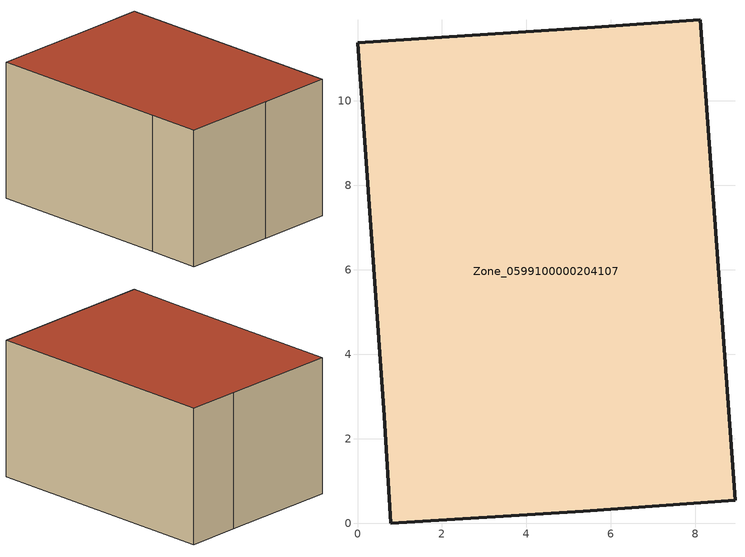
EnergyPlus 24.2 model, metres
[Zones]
Zone_0599100000204107
 floor ground (C_G): 0,11.38 5.62,11.74 8.11,11.92 8.94,0.55 5.35,0.29 0.79,0 0.63,2.53 z0
 wall outside (C_F): 0.79,0 5.35,0.29 8.94,0.55 8.11,11.92 5.62,11.74 0,11.38 0.63,2.53 0.79,0 z0:6.48
 roof outside (C_R): 5.62,11.74 0,11.38 0.63,2.53 0.79,0 5.35,0.29 8.94,0.55 8.11,11.92 z6.48
[BUILDING]
Pand.0599100000204107: North Axis=0; Terrain=City; Loads Convergence Tolerance Value=0.04; Temperature Convergence Tolerance Value=0.4; Solar Distribution=FullExterior; Maximum Number of Warmup Days=25; Minimum Number of Warmup Days=1
[Site:Location]
Rotterdam.The.Hague.AP_ZH_NLD Design_Conditions: Latitude=51.96; Longitude=4.45; Time Zone=1; Elevation=-4.5
[SITE:GROUNDTEMPERATURE:BUILDINGSURFACE]
18, 18, 18, 18, 18, 18, 18, 18, 18, 18, 18, 18
[MATERIAL] Thermal Absorptance=0.9; Solar Absorptance=0.7; Visible Absorptance=0.7
Name | Roughness | Thickness | Conductivity | Density | Specific Heat
G.TC.1975-1991 | MediumSmooth | 0.15 | 0.288461 | 540 | 1210
F.TC.1975-1991 | Rough | 0.3 | 0.230769 | 1920 | 840
R.TC.1975-1991 | MediumRough | 0.2 | 0.153846 | 1500 | 1000
[CONSTRUCTION]
C_G: G.TC.1975-1991
C_F: F.TC.1975-1991
C_R: R.TC.1975-1991
[ZONE]
Zone_0599100000204107: Type=1; Multiplier=1; Ceiling Height=Autocalculate; Volume=Autocalculate; Floor Area=autocalculate; Part of Total Floor Area=Yes
[ZONEINFILTRATION:DESIGNFLOWRATE]
Infil_Zone_0599100000204107: Zone or ZoneList or Space or SpaceList=Zone_0599100000204107; Schedule=AlwaysOn; Design Flow Rate Calculation Method=Flow/Area; Flow Rate per Floor Area=0.003; Constant Term Coefficient=1; Temperature Term Coefficient=0; Velocity Term Coefficient=0; Velocity Squared Term Coefficient=0
[HVACTEMPLATE:ZONE:IDEALLOADSAIRSYSTEM]
Zone_0599100000204107: Maximum Heating Supply Air Temperature=50; Minimum Cooling Supply Air Temperature=13; Maximum Heating Supply Air Humidity Ratio=0.0156; Minimum Cooling Supply Air Humidity Ratio=0.0077; Heating Limit=NoLimit; Cooling Limit=NoLimit; Dehumidification Control Type=ConstantSensibleHeatRatio; Cooling Sensible Heat Ratio=0.7; Dehumidification Setpoint=60; Humidification Control Type=None; Humidification Setpoint=30; Outdoor Air Method=None; Outdoor Air Flow Rate per Person=0.00944; Outdoor Air Flow Rate per Zone Floor Area=0; Outdoor Air Flow Rate per Zone=0; Demand Controlled Ventilation Type=None; Outdoor Air Economizer Type=NoEconomizer; Heat Recovery Type=None; Sensible Heat Recovery Effectiveness=0.7; Latent Heat Recovery Effectiveness=0.65
[ZONECONTROL:THERMOSTAT]
ThermostatControl_Zone_0599100000204107: Zone or ZoneList=Zone_0599100000204107; Control Type Schedule=DualSetpointControlType; Control 1=Thermostat_Zone_0599100000204107; Temperature Difference Between Cutout And Setpoint=0
[THERMOSTATSETPOINT:DUALSETPOINT]
Thermostat_Zone_0599100000204107: Heating Setpoint Temperature Schedule=HeatingSetpoint_Zone_0599100000204107; Cooling Setpoint Temperature Schedule=CoolingSetpoint_Zone_0599100000204107
[SCHEDULE:COMPACT]
HeatingSetpoint_Zone_0599100000204107: Through: 12/31, For: AllDays, Until: 24:00, 21
CoolingSetpoint_Zone_0599100000204107: Through: 12/31, For: AllDays, Until: 24:00, 24
DualSetpointControlType: Through: 12/31, For: AllDays, Until: 24:00, 4
AlwaysOn: Through: 12/31, For: AllDays, Until: 24:00, 1
